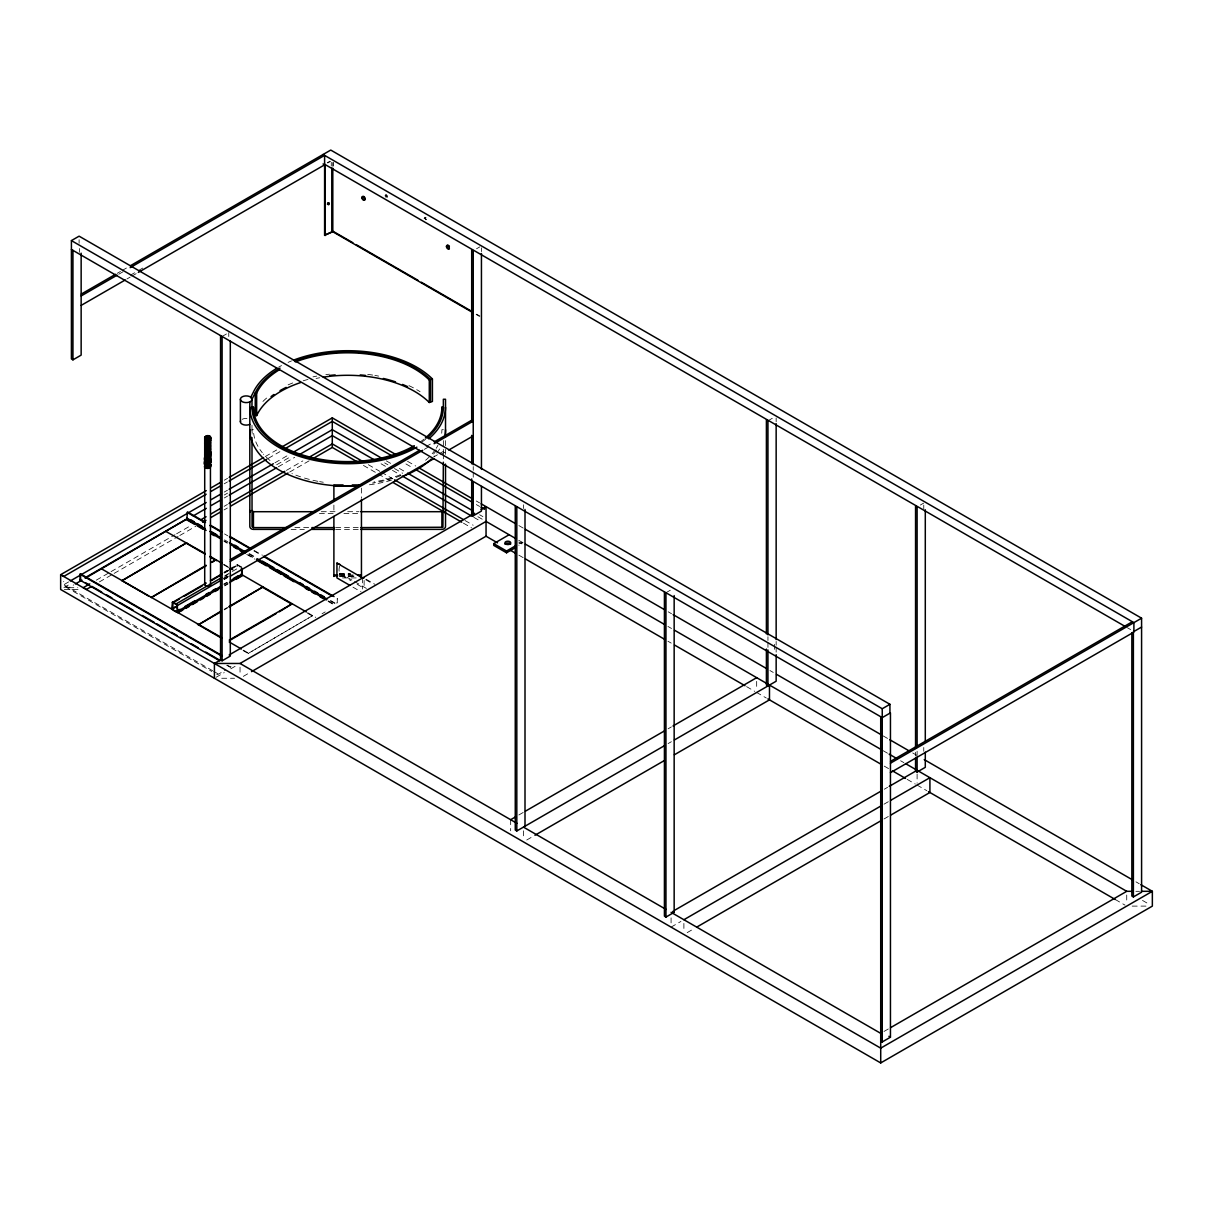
<?xml version="1.0" encoding="UTF-8"?>
<svg xmlns="http://www.w3.org/2000/svg" width="1213" height="1213" viewBox="0 0 1213 1213"><rect width="100%" height="100%" fill="white"/><g stroke="black" fill="none" stroke-linecap="round" stroke-linejoin="round"><path stroke-width="0.75" stroke-dasharray="5 3.75" d="M385.082 195.627L386.629 194.747M387.099 197.097L385.385 194.959M425.945 219.811L425.323 217.718L424.08 218.446M385.901 194.671L386.629 197.113M387.341 197.173L387.341 195.505M426.081 217.688C422.579 215.383 426.688 222.525 426.46 218.34M241.432 566.941L237.339 564.576L236.823 568.26M240.932 567.077L237.49 565.273L237.339 568.563M117.191 273.35L120.466 271.469M122.088 270.529L128.639 266.754M118.738 274.244L125.273 270.469M130.261 275.275L136.796 271.5M138.434 270.56L143.331 267.739M327.267 162.724L329.936 161.177M126.895 278.99L130.17 277.11M131.808 276.17L136.705 273.334M327.783 163.012L330.452 161.481M222.1 336.486L227.013 333.636M476.527 248.771L479.802 246.876M224.284 480.212L227.559 478.331M265.207 456.588L276.655 449.978M224.208 483.805L227.483 481.925M268.422 458.287L279.885 451.661M68.641 581.922L63.728 584.757L64.41 586.228L211.82 671.471M224.208 492.099L227.483 490.204M274.972 462.79L288.072 455.224M63.925 587.592L70.475 583.817M224.284 495.01L227.559 493.115M276.655 464.776L291.378 456.27M65.229 586.849L68.853 587.714L73.766 584.878M224.299 497.967L227.574 496.072M278.293 466.793L294.653 457.346M96.312 580.148L109.428 572.566M111.065 571.626L174.975 534.736M176.613 533.781L191.366 525.274M224.132 506.352L227.407 504.456M286.404 470.386L302.795 460.925M99.39 581.906L112.521 574.34M114.158 573.385L178.129 536.464M179.767 535.509L196.157 526.048M224.041 509.945L227.331 508.05M289.649 472.069L309.33 460.713M426.051 446.581L432.571 442.821M424.323 449.356L429.22 446.536M224.208 572.096L227.438 570.231M229.06 569.306L237.126 564.636M223.905 572.763L237.854 564.712M224.572 572.718L227.801 570.853M229.409 569.928L237.49 565.273M224.42 573.052L237.854 565.303M224.784 575.811L240.932 566.486M224.784 576.402L228.014 574.537M223.677 578.222L226.907 576.357M434.209 456.679L437.468 454.784M439.091 453.844L445.611 450.084M223.905 578.677L228.241 576.175M223.753 579.01L226.983 577.145M224.42 578.98L228.241 576.766M224.117 579.632L227.347 577.767M440.637 454.739L445.52 451.918M223.677 584.135L226.907 582.27M224.193 584.439L227.422 582.574M224.708 585.318L227.938 583.453M224.708 585.909L227.938 584.044M224.223 609.275L227.453 607.41M224.223 609.866L227.453 608.001M322.067 613.733L325.22 611.913M216.702 674.292A3.624 2.092 -60 0 0 218.507 674.125L225.694 669.97M226.695 665.285L230.167 667.226L233.821 665.27M216.05 677.309L224.223 672.593M230.773 668.818L235.686 665.982M243.313 676.369L249.878 672.578M518.861 543.924L521.939 542.135L521.939 543.924L518.861 545.698M767.95 420.82L772.863 417.969M665.952 592.732L670.88 589.897M920.379 505.033L923.654 503.137M518.861 814.969L523.773 812.134M668.105 728.801L671.38 726.905M668.105 743.599L671.38 741.704M526.745 840.003L533.311 836.212M884.292 789.223L887.567 787.328M671.077 927.126L680.918 921.44M883.989 804.204L889.22 801.187M687.18 932.63L693.73 928.84M883.989 818.987L888.902 816.152M883.989 1031.459L888.902 1028.624M443.351 429.69L441.896 429.69A94.235 54.403 0 0 1 441.441 435.012M321.278 511.704L336.365 511.704M347.676 511.704L358.972 511.704M319.398 513.478L334.485 513.478M343.901 513.478L358.972 513.478M294.895 527.61L309.982 527.61M335.728 527.61L359.609 527.61M291.135 529.384L304.327 529.384M335.728 529.384L361.444 529.384M339.413 573.704L350.421 573.704M339.413 574.052L350.421 574.052M339.413 574.31L350.421 574.31M339.413 574.962L354.09 574.962M339.413 575.826L354.09 575.826M354.12 576.145C345.66 577.327 335.804 576.812 340.019 564.909M339.413 576.478L354.09 576.478M342.445 577.919L357.077 577.919M68.853 587.714L77.814 587.714M64.304 589.488L80.786 589.488M221.736 678.264L234.549 678.264M1135.868 891.312L1139.538 891.312M1132.214 906.111L1148.696 906.111M1127.332 627.712L1130.622 629.608M476.648 314.182L479.908 316.062M476.133 314.485L479.393 316.366M407.538 461.304L415.71 466.019M476.239 500.969L479.514 502.849M518.876 525.578L523.804 528.428M668.211 611.807L671.502 613.702M769.967 670.546L773.257 672.442M883.2 735.927L888.128 738.762M912.752 752.985L919.318 756.776M1135.944 881.836L1139.219 883.731M405.946 463.942L412.496 467.718M476.33 504.578L479.605 506.458M386.31 460.879L391.223 463.715M399.395 468.445L404.308 471.281M479.605 514.752L482.88 516.632M384.642 462.881L387.902 464.761M394.452 468.536L402.625 473.267M477.877 516.708L484.412 520.483M518.724 540.285L523.804 543.227M667.938 626.439L671.502 628.501M883.2 750.726L887.491 753.197M900.607 760.763L903.882 762.659M1142.51 900.425L1149.075 904.216M518.724 542.075L521.939 543.924M381.094 463.791L385.977 466.611M392.481 470.371L400.624 475.056M473.813 517.329L480.333 521.074M368.327 464.7L379.79 471.326M381.428 472.266L392.891 478.892M464.958 520.483L473.146 525.214M363.43 465.428L376.546 472.994M378.183 473.949L389.661 480.575M463.411 523.152L471.599 527.882M518.83 555.145L523.743 557.98M667.938 641.237L671.214 643.117M746.586 686.634L754.774 691.365M756.412 692.32L766.282 698.006M884.216 766.1L889.129 768.936M907.157 779.353L915.345 784.083M916.998 785.023L926.823 790.694M1115.247 899.485L1125.088 905.171M366.099 579.223L374.938 584.332M365.78 579.769L372.255 583.514M340.019 573.188L352.877 580.602M354.484 581.527L366.675 588.578M341.52 575.28L350.86 580.663M357.077 584.257L363.309 587.85M352.968 587.168L360.974 591.792M254.321 550.55L262.448 555.236M224.526 533.932L227.771 535.812M253.805 550.838L260.31 554.599M249.438 553.644L255.943 557.404M330.77 600.602L337.275 604.362M224.526 539.861L227.771 541.726M248.923 553.947L255.427 557.692M330.27 600.905L336.774 604.665M224.011 540.74L227.271 542.62M248.407 554.826L254.912 558.587M328.117 600.844L334.636 604.605M224.011 541.332L227.271 543.212M246.785 554.477L254.912 559.178M328.117 601.436L334.636 605.196M223.692 564.227L233.154 569.701M307.617 612.686L315.759 617.387M223.692 564.818L227.908 567.259M228.423 567.563L233.154 570.292M307.617 613.278L314.122 617.038M243.373 650.153L249.544 653.731M243.04 650.562L249.544 654.323M227.422 665.209L230.667 667.089M212.669 670.744L63.728 584.757L63.728 581.436M213.624 671.305L218.507 674.125M385.84 197.203L385.112 195.96M1126.725 895.012L1126.725 902.411M923.76 505.093L923.76 508.884M923.76 747.496L923.76 751.287M917.104 751.226L917.104 755.017M917.104 773.985L917.104 783.234M915.557 752.242L915.557 756.017M776.153 417.969L776.153 421.76M776.153 641.45L776.153 645.24M776.153 647.136L776.153 652.806M774.607 644.346L774.607 651.927M767.95 636.719L767.95 640.494M767.95 642.39L767.95 648.076M756.669 681.372L756.669 688.772M683.889 923.427L683.889 930.826M671.077 917.877L671.077 923.427M523.47 504.775L523.47 508.55M523.47 830.799L523.47 838.198M510.658 819.7L510.658 830.799M481.44 247.831L481.44 251.607M473.237 466.565L473.237 470.356M473.237 472.251L473.237 477.922M445.52 440.637L445.52 457.635M443.351 440.637L443.351 452.752M443.351 453.859L443.351 461.41M364.112 580.466L364.112 587.092A3.624 2.092 -60 0 0 364.461 588.381M362.581 577.919L362.581 589.018M361.444 488.081L361.444 498.149M337.275 602.876L337.275 598.449L336.774 603.179M333.893 505.078L333.893 513.266M333.317 162.284L333.317 166.014M332.802 162.572L332.802 166.317M331.27 162.284L331.27 166.014M251.986 425.278L251.986 434.118M240.038 667.165L240.038 674.564M228.757 332.741L228.757 336.517M79.618 248.529L79.618 252.304M79.103 239.719L79.103 243.267M436.589 450.084A95.675 55.237 0 0 1 433.162 454.496M400.806 475.632A95.675 55.237 0 0 1 372.436 483.047M252.198 433.299A95.675 55.237 0 0 1 251.986 429.69L253.441 429.69A94.235 54.403 0 0 0 262.281 452.692M303.189 380.791A95.675 55.237 0 0 1 308.39 379.32M439.622 449.007A97.859 56.495 0 0 1 433.784 456.513M391.42 480.227A97.859 56.495 0 0 1 367.691 484.988M262.933 401.442A97.859 56.495 0 0 1 266.617 398.046M288.103 384.87A97.859 56.495 0 0 1 293.334 382.717M312.984 376.864A97.859 56.495 0 0 1 316.714 376.106M325.872 374.62A97.859 56.495 0 0 1 329.451 374.195M367.691 374.392A97.859 56.495 0 0 1 372.998 375.12M374.878 375.423A97.859 56.495 0 0 1 378.623 376.106M408.933 385.643A97.859 56.495 0 0 1 420.062 391.678M242.1 419.38A5.792 3.351 0 0 1 247.695 418.515M278.474 367.251A97.859 56.495 0 0 1 281.537 365.568M288.103 362.384A97.859 56.495 0 0 1 291.56 360.913M425.611 439.242A95.675 55.237 0 0 1 419.956 443.397M437.938 445.292A94.235 54.403 0 0 1 436.225 448.294M435.24 449.78A94.235 54.403 0 0 1 430.6 455.527M429.281 456.892A94.235 54.403 0 0 1 425.338 460.5M400.002 474.935A94.235 54.403 0 0 1 373.877 481.955M323.28 482.243A94.235 54.403 0 0 1 319.656 481.637M317.851 481.303A94.235 54.403 0 0 1 302.189 477.346M300.551 476.815A94.235 54.403 0 0 1 291.954 473.57M269.999 460.5A94.235 54.403 0 0 1 263.479 454.132M316.062 378.441A94.235 54.403 0 0 1 319.656 377.759M423.913 439.182A94.235 54.403 0 0 1 419.304 442.548M312.681 615.613L248.104 653.489L312.681 615.613"/><path stroke-width="1.5" d="M205.194 460.091C201.04 465.565 212.078 468.294 210.061 461.865C209.485 460.834 212.381 469.658 207.635 468.036L207.635 438.636L205.103 437.256L206.968 436.483M208.363 435.588C204.3 436.513 212.791 434.618 210.061 438.788M208.272 436.089L204.709 437.438L204.709 466.52C206.695 470.083 211.729 466.929 210.44 464.321M209.061 435.74C214.837 441.229 203.041 446.232 205.452 437.938M210.061 442.7C210.258 445.383 202.844 444.61 205.103 442.063C202.935 441.911 212.912 443.579 207.635 443.958C200.19 440.713 211.032 442.472 210.152 441.714C211.85 444.458 204.861 445.717 205.194 442.79C205.012 440.956 212.169 443.367 210.44 438.469M207.635 441.593C200.903 435.952 207.575 460.713 210.44 443.2M210.531 440.122L207.635 441.001L208.318 438.636C216.141 436.68 200.509 441.38 208.894 438.818C212.563 433.496 208.727 442.76 204.709 438.697M207.635 440.304C202.874 438.985 209.894 441.653 209.424 438.545M210.44 445.58C210.971 449.295 203.268 448.401 205.103 444.944C204.906 445.717 204.542 449.068 207.635 448.537C214.959 445.671 203.132 451.115 205.558 445.899M210.531 446.111C208.666 449.962 205.937 445.914 204.815 447.172C203.92 452.04 213.837 447.43 208.287 449.204L208.318 468.218M207.635 445.732C202.935 443.609 205.694 443.64 210.531 441.365M205.437 438.954L205.573 442.73L207.635 443.776M210.44 448.871C193.276 455.163 221.903 456.74 205.573 451.084C203.587 453.435 209.652 454.375 210.44 451.827C211.441 448.795 203.511 452.479 205.558 449.371C206.726 451.039 208.848 450.114 210.152 448.795C210.471 453.374 210.289 452.07 210.061 448.628M210.061 451.812L210.152 449.401L207.635 450.463L204.815 449.462L206.18 453.723L210.531 452.616M210.531 450.842L206.18 453.131L207.635 453.313L205.573 452.783L204.709 448.765M210.531 451.357C209.91 449.189 209.91 452.813 206.983 452.206L205.103 452.131L204.815 458.044L208.287 459.257L210.44 457.817L210.152 451.767M209.804 460.47C210.38 466.489 202.313 461.668 204.815 457.165C206.316 453.344 203.678 461.456 208.393 459.666M205.194 450.63L205.573 457.528L207.635 457.983M210.531 455.572L208.393 457.377L205.573 456.937L210.44 455.375L207.635 456.376C204.436 456.391 204.406 451.57 206.983 454.587C207.681 461.289 205.573 463.29 205.452 461.622C203.253 464.64 208.788 464.731 210.061 464.382C212.457 467.475 203.39 467.445 205.558 465.428A2.896 1.668 0 0 0 206.862 468.385A2.896 1.668 0 0 0 210.41 466.323M205.846 455.845L207.635 456.861L204.709 455.269L210.44 453.677L210.531 454.905M207.635 456.376L210.061 453.95M209.804 461.653C212.002 464.958 205.406 468.582 210.061 464.609M210.061 463.427L207.635 465.261L208.393 464.988M207.635 465.261C204.588 465.959 204.648 457.346 205.846 462.35L207.635 462.896L210.061 461.274M210.531 462.017L206.877 463.336L205.573 461.744L207.635 462.153L205.846 461.759M209.424 462.805C206.316 466.11 205.391 460.804 204.815 466.11C205.543 470.022 212.381 467.49 210.44 463.73M205.513 522.363L187.621 512.038L186.726 519.043L85.744 577.373M174.96 606.94L171.73 608.805L172.549 601.921L177.068 604.529L177.886 612.353L221.479 587.183M171.73 609.396L172.716 609.093L173.019 602.512L176.795 604.908L177.614 612.747L182.723 610.154M443.351 510.521L441.896 511.704L360.868 511.704M205.846 440.455C206.726 442.533 211.699 441.153 210.092 437.999M210.44 440.061L210.061 442.927M210.061 449.447L209.819 441.911L210.44 442.609M210.44 446.763L210.44 449.796L210.44 442.017M206.18 454.238C201.51 448.082 210.456 454.238 210.152 448.219L210.061 447.445L209.804 448.628M205.194 451.812C202.935 457.665 214.398 455.603 209.424 449.204M205.194 457.134C208.257 463.912 211.987 453.313 210.061 452.995M204.709 454.087C210.456 457.346 205.71 452.191 204.709 455.861C205.528 459.818 210.835 457.877 210.531 454.39M205.846 461.319L204.815 457.453L204.709 460L206.377 460.955L210.531 459.727L210.44 454.193M207.635 459.939L210.061 458.681L209.804 455.588M210.061 465.792L207.635 467.627C206.134 470.038 206.225 462.259 208.287 462.82C210.258 462.305 211.835 455.709 208.287 458.666M210.061 459.272L210.44 462.805L209.091 465.458M208.287 449.204L208.287 443.882L210.44 441.759L210.152 437.559M209.819 458.484L210.152 461.835L210.061 461.046M210.061 462.471L210.061 458.681M209.804 456.922C215.232 467.611 200.433 460.834 206.377 468.021M210.44 466.338C210.653 465.974 209.485 467.839 206.983 468.173M210.152 464.048C208.621 464.579 200.858 464.382 207.635 467.627L210.531 466.747M207.62 435.558L204.815 437.105L206.377 439.652M206.271 435.831L204.709 439.288L206.983 440.38C205.558 444.443 208.227 442.123 208.287 442.548M204.815 441.183L205.194 439.273M205.194 443.412L205.103 437.256L207.468 438.621M205.846 444.746C204.8 446.384 203.617 437.757 207.635 441.001M210.44 442.942C204.876 448.097 201.874 435.71 209.697 438.454M204.709 441.577L205.846 439.424M206.18 450.175C203.511 448.628 206.271 441.532 204.709 442.245M205.194 447.081L205.194 450.372L205.103 445.55L207.635 446.217L210.44 444.792M204.709 446.915L205.558 444.64L205.103 447.324M207.635 455.193C204.118 454.693 205.088 449.507 205.558 447.006M204.815 451.827L205.558 442.866M206.377 456.224L204.815 454.496L204.815 452.131M205.846 457.18L204.709 454.602L205.194 447.673M205.194 452.404L204.815 457.756M207.635 459.833C204.512 459.424 202.92 455.224 206.983 459.909M205.194 457.574L205.103 455.603L204.709 462.881M206.18 463.108L206.983 463.457L204.815 460.788L205.558 457.665M205.846 464.867L204.815 463.078M207.635 467.445L204.709 466.52L205.558 464.761M204.815 466.035L205.558 462.987M204.709 466.444L205.558 464.17M206.362 435.998L204.815 437.696L205.118 466.717L205.194 464.837M206.983 438.606L206.377 438.469M204.815 446.505L205.194 444.565L205.573 447.461L206.983 448.507L206.877 443.139L208.287 443.291M206.983 454.435L206.877 448.476L208.287 448.613M187.484 518.633L85.213 578.267M250.757 397.242L253.153 392.587A97.859 56.495 0 0 1 276.867 368.206M210.061 443.291C210.698 446.217 203.996 444.519 206.377 443.791M206.377 446.157C204.118 445.793 210.698 448.052 210.061 445.08M205.846 446.384C211.047 446.657 211.835 444.731 207.635 447.506L206.18 447.203L205.846 445.793M205.194 446.49C204.603 448.658 208.378 450.084 205.573 448.052M206.983 452.798L205.846 451.115M208.287 456.892C213.276 454.132 206.68 459.682 205.846 456.437M207.635 457.392C202.874 457.892 211.365 460.758 210.44 455.375M205.558 456.558C203.541 457.149 207.999 460.834 206.377 458.438M205.194 458.908L206.877 460.97L210.44 459.515L208.287 460.895L205.573 460.485C205.027 462.502 204.36 460.394 205.558 459.439M208.287 461.637L210.44 460.106L207.635 461.713L206.377 460.804M209.091 465.383L206.377 464.958M207.635 466.444L205.573 465.216M206.377 466.141L207.635 467.035C214.595 464.261 201.131 468.385 205.194 461.865M204.709 463.472C205.679 462.805 204.527 468.688 206.983 467.005M210.061 438.56L210.061 438.196M209.819 442.502L210.152 442.305M210.531 446.702L209.091 448.219M208.894 450.796L210.061 449.811M210.152 453.98C210.956 449.629 209.485 453.526 206.18 452.464M210.531 453.723C211.274 449.204 207.635 456.497 206.377 453.116M208.287 465.625L210.531 464.458L210.061 461.637M210.44 462.547L210.152 464.109M208.894 465.004L210.061 463.866M210.44 438.803L209.697 439.697L210.44 438.211M210.152 439.91L210.061 439.743M210.44 439.985L208.287 441.365M210.44 441.168L209.424 442.245M205.846 444.61C209.728 446.778 210.592 439.303 210.061 445.307M210.061 443.154L208.287 445.505L210.061 443.882M206.377 446.611L209.091 446.52L210.44 444.716M209.697 449.098L210.061 446.854M209.819 450.038L210.061 449.219M210.061 452.767L208.287 454.526M210.44 453.601L209.697 455.011M208.287 456.164L210.061 454.541M210.061 456.543L209.697 456.861M206.18 457.862C205.77 459.848 214.004 455.269 207.635 458.165M210.061 458.089L209.697 459.242L210.061 457.498M210.44 458.923L207.635 460.531L205.846 459.393M210.44 461.88L209.424 462.957M210.44 462.471L209.697 463.897L210.061 462.82M210.061 464.018L210.531 464.973M327.813 203.071C326.13 206.165 330.724 203.056 328.192 202.723M205.573 439.849L204.815 438.515L205.194 439.713M205.846 445.929L205.437 443.7L204.709 445.732M205.194 453.92L204.709 452.904M205.846 454.223C204.436 454.83 205.285 456.058 205.558 452.343M205.118 457.771L205.558 455.967M206.377 458.59L205.194 458.211M204.709 458.226L205.194 459.242M205.437 462.047L204.815 464.488L206.18 466.732M204.815 463.154L205.103 462.108M204.815 437.62L207.62 436.013M205.846 442.381L204.815 440.804L205.558 436.953M205.194 441.487L205.103 438.879M205.437 437.772L204.815 442.654M205.573 442.806L204.709 443.351L205.194 446.232M205.194 448.598L204.709 448.097M205.558 448.188L205.194 451.554M205.194 454.511L205.846 453.632M205.194 459.833L206.377 460.364M205.194 457.726L205.194 460.44M205.194 461.031L204.815 459.227M205.437 460.273L205.846 463.684L208.894 463.078M204.815 461.895L205.103 458.559M205.437 464.852L205.194 465.762M205.846 438.242L204.815 438.439L205.573 439.258M209.682 435.998L210.44 437.286L209.076 436.24L209.682 437.105M205.846 444.155L207.635 445.035L209.819 444.125M205.846 449.932C204.815 450.736 209 453.101 209.804 450.266M206.18 452.54L205.846 451.706M205.846 460.576L207.635 461.607L209.819 460.697M206.983 463.897L206.18 462.593M204.815 443.837L204.815 442.578L205.452 443.124M205.103 452.131L205.103 449.083M210.061 446.49L210.152 449.25M210.137 448.188L210.44 449.128M204.815 455.087L205.194 456.876L204.815 454.496M209.804 452.04L210.061 450.25M207.635 454.602L209.697 453.905L210.061 452.176M205.103 465.14L205.194 464.579M205.194 465.428L205.103 466.247M205.846 467.793L204.815 465.747M207.635 442.184L209.819 440.137M209.091 441.714L210.061 439.591M210.152 445.11L209.091 445.929M209.819 444.868L208.894 445.474M209.819 448.855L209.819 449.007M206.18 453.056L210.44 452.161M210.531 453.131L206.983 453.844M209.091 455.391L209.819 453.738M209.424 456.452L210.061 454.981M210.531 459.651L209.091 460.728M208.894 443.7L210.152 442.79M208.894 453.162L210.531 452.024M209.697 457.453L210.531 456.755M206.877 459.121L210.531 457.938M209.424 461.774L210.152 461.213L206.983 462.274M210.152 461.213L209.819 459.515M206.877 463.275L210.531 461.501M208.287 464.003L210.531 462.684L210.061 461.501M208.894 467.369L210.44 465.504M186.59 519.134L206.119 530.415M205.558 445.307L204.815 443.776M205.194 456.285L205.558 455.3M210.44 436.771L210.531 438.409M210.061 439.97L210.531 440.774M210.061 441.153L210.531 441.972M210.44 442.093L210.531 443.079M210.44 443.276L210.152 444.079M210.061 450.038L210.061 450.63M205.103 454.269L205.103 456.194M205.846 457.771L205.194 455.952M210.061 454.178L209.424 452.752M210.061 457.726L210.152 457.589M210.44 457.741L210.061 460.091M205.194 462.456L205.103 463.957M210.44 459.257L210.531 460.834M210.44 464.003L209.819 464.397M210.531 466.156L210.44 465.186M210.061 466.019L209.804 465.201M81.15 253.183L81.15 355.121L72.947 359.852L71.415 358.972L71.415 240.599L79.103 236.171L889.933 704.298L889.933 713.168M81.241 294.107L115.553 274.305M130.261 265.814L330.755 150.063L1141.585 618.19L1141.585 892.207L1133.382 896.938L1131.85 896.043L1131.85 632.807M81.15 295.942L117.1 275.184M130.17 267.633L324.599 155.385L324.599 235.277L332.802 231.728L472.873 312.605M81.15 305.403L125.273 279.945M138.343 272.394L324.599 164.847L323.067 163.967M324.599 235.277L333.014 231.304L352.862 242.721M206.286 490.613L60.65 574.689L60.65 589.488L880.714 1062.937L1152.35 906.111L1152.35 891.312L1140.857 884.686M211.198 487.778L221.024 482.107M229.196 477.376L263.57 457.544M281.568 447.142L332.286 417.863L396.09 454.693M206.195 494.207L63.728 576.463L60.65 574.689L880.714 1048.153L1152.35 891.312L1141.372 891.312M211.107 491.371L220.933 485.7M229.121 480.97L266.784 459.227M286.435 447.885L332.286 421.411L391.223 455.436M81.013 580.693L79.982 580.102L80.498 573.885L222.024 655.596M70.278 580.966L206.195 502.5M211.107 499.665L220.933 493.994M229.121 489.264L273.334 463.73M294.623 451.448L332.286 429.69L381.398 458.044M75.403 583.938L81.938 580.148M193.216 515.919L206.301 508.353M211.214 505.518L221.024 499.847M229.212 495.131L276.655 467.733M299.566 454.511L332.286 435.619L374.59 460.03M83.197 587.714L89.762 583.923M201.191 519.589L206.104 516.753M211.032 513.918L220.857 508.232M229.045 503.501L284.767 471.341M309.345 457.149L332.286 443.897L363.415 461.865M91.202 586.652L86.275 589.488L84 587.774M202.723 522.257L205.998 520.362M210.926 517.526L220.766 511.841M230.606 506.155L288.012 473.025M314.258 457.862L332.286 447.445L356.88 461.637M206.119 565.273L151.231 597.554L206.119 565.865M210.971 562.483L215.808 559.678L212.578 562.135M230.394 559.542L419.531 450.341M434.209 441.881L471.705 420.229L473.237 421.108L434.102 443.7M230.303 561.376L422.7 450.296M172.246 602.588L206.149 583.013M210.41 580.557L221.706 574.037M172.762 602.876L179.221 599.161M184.058 596.356L202.328 585.803M211.502 580.511L216.854 577.418M217.961 576.782L221.191 574.917M176.34 603.771L221.554 577.676M177.371 605.545L220.963 580.375M172.762 608.805L177.598 606M230.303 576.175L434.102 458.499M448.78 450.023L473.237 435.907M176.855 611.17L180.085 609.305M184.937 606.5L194.611 600.92M205.922 594.385L209.152 592.52M212.381 590.655L215.611 588.79M233.366 578.54L238.203 575.75M177.371 611.458L220.963 586.304M230.652 580.709L241.948 574.174L241.948 568.26M229.545 582.528L242.464 575.068L241.948 574.174M185.953 608.289L189.183 606.424M192.412 604.559L197.264 601.754M200.479 599.889L203.708 598.024M206.938 596.159L210.167 594.294M215.019 591.504L218.249 589.639M236.004 579.389L242.464 575.659M220.993 611.14L198.386 624.786L220.993 611.731M229.06 606.485L262.963 586.91L229.06 607.076M229.212 640.115L292.181 603.771L279.263 611.822M230.834 639.782L276.033 613.687M220.963 659.69L214.413 663.466L214.413 678.264M229.136 654.959L474.601 513.251M481.152 509.46L486.049 506.64L486.049 536.222L251.516 671.638M220.554 335.592L220.554 659.917L222.1 660.797L230.303 656.066L230.303 341.171M471.705 478.938L471.705 514.919L473.237 515.813L481.44 511.067L481.44 486.458M215.899 663.92A2.168 1.258 -60 0 0 214.413 663.466L240.038 663.466L486.049 521.423L515.555 538.451M515.783 547.472L506.549 552.794L493.736 545.395L493.736 543.621L509.111 534.751M493.736 543.621L506.549 551.02L515.783 545.698M510.658 819.7L515.57 816.865M525.411 811.179L664.83 730.696M673.033 725.965L756.669 677.673M515.267 505.745L515.267 830.056L516.814 830.95L664.512 745.661M674.352 739.991L776.153 681.221L776.153 654.702M534.948 835.272L664.512 760.46M674.352 754.789L769.482 699.856L769.482 685.072M71.415 240.599L882.245 708.741L889.933 704.298M890.539 761.355L1132.366 621.738M890.448 763.189L1141.585 618.19M1141.585 627.06L1133.382 631.791L1133.382 896.938M890.448 772.651L1133.897 632.094L1133.897 622.618L323.067 154.491M674.352 910.432L881.017 791.119M889.22 786.388L917.104 770.285M664.421 591.853L664.421 916.164L665.952 917.058L674.155 912.328L674.155 595.553M915.557 757.913L915.557 771.18L917.104 772.059L925.292 767.329L925.292 752.181M683.889 919.727L880.714 806.099M890.554 800.413L929.916 777.685L929.916 792.483L890.554 815.212M697.02 926.944L880.714 820.883M890.554 1027.669L1126.725 891.312L1132.214 891.312M880.714 1041.042L882.245 1041.937L890.448 1037.191L890.448 712.88L882.245 717.611L71.415 249.484M208.393 440.137L210.44 438.879M210.152 441.714C210.501 440.319 207.408 442.351 208.287 443.882M208.894 446.066L210.061 444.337M209.819 446.49L208.287 447.43M206.877 449.068L210.531 447.809L209.424 448.749M209.091 460.136L210.44 458.408M209.424 460.44L208.287 461.486M209.819 464.837L207.635 466.338M209.819 466.019L206.983 466.853M210.152 439.788L207.635 440.41M209.091 441.198L209.819 439.985M209.697 446.733L206.18 447.142M208.894 450.205L209.697 449.689M208.894 459.53L210.44 457.998M208.97 468.112L209.819 466.611M209.091 467.824L209.819 466.762M205.452 438.393L205.103 437.256M204.709 440.395L206.983 440.971L205.846 439.864M210.152 443.928L209.697 443.852M204.709 452.237C205.816 452.176 204.315 449.083 205.452 450.811M249.817 424.323L249.09 424.641A5.792 3.351 0 0 1 242.661 424.398A5.792 3.351 0 0 1 240.599 420.881M206.968 437.211L205.558 437.029L206.968 437.074M204.815 438.803L204.709 437.514M204.815 442.366L205.103 440.804M204.815 444.14L205.103 443.018M210.44 443.609L210.152 444.565M205.103 447.172L204.709 449.356L205.846 450.084M210.44 448.946L210.531 450.175M210.44 450.72L210.152 451.676M204.815 456.558L205.103 457.453M210.061 457.346L210.44 456.634M204.815 463.669L205.846 465.458M295.335 361.959A94.235 54.403 0 0 1 429.281 380.003L432.419 378.956L432.419 401.442L429.281 402.489A94.235 54.403 0 0 0 323.28 377.152M206.18 440.698L208.393 440.728M206.377 442.609L205.573 442.214L207.635 442.593M206.983 448.067L208.393 447.824M206.18 448.977L208.894 449.462M206.877 450.326L208.393 450.266M205.846 450.523C206.225 452.767 209.773 449.902 210.44 451.57M206.877 457.422L206.18 457.195M206.877 464.534L208.894 463.669M206.18 465.489L207.635 465.853M208.287 440.183L209.091 439.94M208.287 454.375L208.894 453.617M208.894 461.304L207.635 462.123M209.091 444.671L207.635 445.141M209.091 445.853L206.377 446.02M206.877 449.735L208.894 448.871M207.635 452.055L209.697 450.872L206.983 452.206M205.846 455.254L209.091 455.315M208.894 455.982L207.635 456.801M209.091 456.573L208.287 456.755M207.635 459.348L209.424 457.483M209.091 458.954L208.287 459.712M209.091 460.061L206.18 460.152L206.18 459.045M209.091 463.684L208.287 463.851M204.815 450.948L205.194 452.843M207.635 462.744L206.877 462.684M206.983 440.38L206.877 439L208.287 439.136M208.393 446.05L207.635 446.323M208.393 455.527L205.846 454.663M360.868 527.61L442.927 527.261L443.351 462.198M209.819 444.716L209.697 446.141M206.18 444.837L206.877 444.928M206.983 445.702L206.377 444.837M205.573 447.461L206.377 447.931M206.18 454.905L206.18 456.088L207.635 456.27M206.18 461.41L207.635 461.713M414.3 445.671A94.235 54.403 0 0 1 311.605 457.468A94.235 54.403 0 0 1 253.441 407.204L251.986 407.204A95.675 55.237 0 0 0 310.103 458.014A95.675 55.237 0 0 0 413.845 447.097M425.338 438.014A94.235 54.403 0 0 0 441.896 407.204L443.351 407.204A95.675 55.237 0 0 1 426.915 438.151M249.817 437.65L251.986 437.65L252.046 526.73L253.441 527.61L287.36 527.61M343.082 484.927L333.893 484.927L333.893 501.303M352.255 484.927L361.444 484.927M333.893 486.186L357.774 486.186M251.986 510.521L253.441 511.704L315.638 511.704M311.862 527.61L334.485 527.61M285.48 529.384L253.441 529.384A3.624 2.957 0 0 1 249.817 526.427L249.817 401.837M311.862 529.384L334.485 529.384M360.868 529.384L441.896 529.384A3.624 2.957 0 0 0 445.52 526.427L445.52 464.094M333.893 574.962L337.578 574.962M357.774 574.962L361.444 574.962M333.893 575.826L337.578 575.826M207.635 465.079L205.846 464.731M209.091 451.843L208.894 452.57M209.091 466.05L209.091 467.232M349.769 585.318L336.941 577.919L336.941 563.12L339.913 564.439M359.503 576.145L362.581 577.919A2.168 1.258 -60 0 1 363.9 578.04M205.573 441.623L206.377 442.017M205.573 452.267L206.377 452.676L205.118 451.266M205.573 457.013L206.377 457.407M205.573 462.926L206.377 464.503M206.377 466.277L205.573 465.883L205.103 437.696M279.339 369.753A94.235 54.403 0 0 0 256.656 393.118L255.246 392.906L251.986 399.259A5.792 3.351 0 0 1 250.287 401.624L249.09 402.155A5.792 3.351 0 0 1 241.448 401.169A5.792 3.351 0 0 1 242.464 396.696A5.792 3.351 0 0 1 250.287 396.894L251.986 399.259L251.986 408.629M280.021 368.146A95.675 55.237 0 0 0 255.246 392.906L255.246 415.392L256.656 415.619A94.235 54.403 0 0 1 300.551 382.58M205.452 440.167L204.709 439.879L205.194 441.016M209.394 447.142L210.44 448.022M210.44 450.387L209.819 449.447M209.394 451.873L210.44 452.752M205.452 463.836L205.103 461.592M205.118 464.943L205.118 467.308M205.452 465.61L205.846 466.505M206.983 447.476L205.118 445.929M206.983 461.683L205.846 461.167M206.18 467.263L206.983 467.596M208.272 435.937L209.394 436.483M208.287 447.279L208.894 446.505M208.287 449.644L209.091 449.401M208.287 454.981L209.819 454.193M210.44 437.878L209.394 436.938M210.44 453.859L209.819 453.01M204.815 453.313L205.103 452.494M206.377 452.085L205.118 450.675M205.573 446.278L206.983 446.884M210.531 446.035L209.697 445.626M204.709 447.567L205.846 448.901M210.531 456.088L209.424 455.861M324.599 164.255L1125.694 626.757M356.122 244.601L418.015 280.324M421.275 282.204L471.766 311.362M418.985 467.915L472.964 499.074M481.152 503.804L515.601 523.682M525.441 529.368L664.936 609.912M673.139 614.642L766.692 668.651M776.532 674.337L881.563 734.972M889.766 739.718L909.462 751.09M924.23 759.611L1132.654 879.941M415.771 469.613L473.055 502.682M481.243 507.413L484.518 509.293M407.583 473.161L473.055 510.961M525.381 544.137L664.648 624.543M674.489 630.214L880.941 749.422M889.129 754.137L897.332 758.868M905.52 763.599L1126.725 891.312M402.246 475.996L472.191 516.389M394.528 479.832L463.321 519.543M392.936 482.456L461.774 522.197M486.049 536.222L497.527 542.848M510.628 550.414L515.555 553.249M525.381 558.92L664.648 639.342M674.489 645.013L744.949 685.694M767.89 698.931L880.941 764.205M892.419 770.831L905.52 778.397M928.461 791.649L1115.247 899.485M336.941 563.12L362.687 577.995M210.395 525.184L221.782 531.764M229.924 536.464L251.061 548.67M264.085 556.176L334.03 596.569M187.105 512.341L204.997 522.667M209.879 525.487L221.266 532.052M229.409 536.753L250.545 548.958M263.57 556.479L331.892 595.917M190.881 519.831L194.125 521.711M197.385 523.591L202.268 526.412M212.017 532.037L216.9 534.857M234.791 545.198L238.051 547.078M262.448 561.164L273.835 567.729M277.095 569.61L288.482 576.19M299.869 582.756L303.114 584.636M306.373 586.516L309.633 588.396M314.501 591.216L317.761 593.096M321.02 594.976L324.265 596.841M187.105 518.254L204.997 528.58M209.879 531.4L221.266 537.981M229.409 542.666L245.678 552.067M257.065 558.632L327.01 599.025M211.001 533.235L220.751 538.86M230.515 544.501L245.162 552.946M256.55 559.527L326.494 599.904M186.59 519.725L194.732 524.425M197.977 526.306L202.859 529.126M211.001 533.826L214.246 535.691M233.775 546.972L237.02 548.852M240.28 550.732L243.525 552.597M258.172 561.058L266.314 565.758M269.559 567.623L280.946 574.204M284.206 576.084L293.955 581.724M305.342 588.29L308.602 590.17M311.862 592.05L315.107 593.93M319.989 596.751L323.249 598.631M205.133 553.522L166.09 531.567M210.016 556.327L222.115 563.317M240.932 574.174L306.373 611.959M185.619 542.833L205.133 554.114M210.016 556.934L216.521 560.679M262.069 586.986L291.347 603.892M221.888 637.765L101.513 568.852M229.181 641.965L241.417 649.031M122.665 581.057L148.683 596.083M173.095 610.184L176.34 612.049M197.492 624.27L220.266 637.416M672.624 911.433L674.155 912.328M888.902 1036.311L890.448 1037.191M240.038 663.466L516.95 823.339M523.5 827.13L666.058 909.432M671.077 912.328L880.714 1033.355M79.982 574.174L221.509 655.884M85.896 582.922L89.14 584.787M91.885 586.379L101.649 592.005M106.532 594.825L111.93 597.948M119.541 602.345L133.066 610.154M142.315 615.491L147.713 618.6M148.82 619.252L154.218 622.36M156.962 623.937L162.345 627.06M163.467 627.697L166.712 629.577M171.594 632.398L176.992 635.506M180.252 637.386L183.497 639.266M191.123 643.663L198.144 647.712M205.755 652.124L219.28 659.933M79.982 580.102L219.887 660.873M205.846 441.198L205.103 440.289M205.118 440.607L205.846 441.79M205.573 445.171L205.194 444.11M205.118 445.338L205.846 446.52M205.573 449.31L205.194 448.264M205.118 460.728L205.846 461.91M205.846 462.502L205.103 459.591M209.819 447.824L210.152 449.993M209.819 456.118L209.804 454.405M210.152 465.883L210.44 464.852L210.152 465.974M80.649 580.132L80.498 573.885M209.424 457.043L208.894 457.908M209.697 465.079L209.819 464.245M241.948 575.205L241.432 567.972M208.393 441.911L209.424 440.471M210.531 445.52L210.44 444.398L210.152 445.262M925.292 509.763L925.292 740.809M917.104 747.451L917.104 506.928L915.557 506.033L915.557 748.451M917.104 756.912L917.104 772.059M882.245 708.741L882.245 1041.937M880.714 716.716L880.714 1062.937M776.153 423.655L776.153 639.554M767.95 634.824L767.95 420.82L766.404 419.925L766.404 633.929M767.95 649.971L767.95 685.952L766.404 685.072L766.404 649.076M665.952 592.732L665.952 917.058M525.002 509.43L525.002 826.22M516.814 506.625L516.814 830.95M506.549 551.02L506.549 552.794M481.44 253.502L481.44 469.401M473.237 464.67L473.237 250.666L471.705 249.772L471.705 422.124M473.237 481.713L473.237 515.813M471.705 435.376L471.705 463.791M445.52 436.847L445.52 399.259L443.351 399.259L443.351 408.629M441.896 407.204L441.896 410.949M441.896 511.704L441.896 527.61M430.524 402.079L430.524 379.593A95.675 55.237 0 0 0 294.532 361.262M429.281 380.003L429.281 402.489M361.444 499.407L361.444 576.478M333.893 516.404L333.893 576.478M332.802 168.182L332.802 231.728M332.286 417.863L332.286 447.445M331.786 168.182L331.786 231.728M325.114 164.559L325.114 235.58M256.656 393.118L256.656 415.619M253.441 407.204L253.441 410.949M253.441 511.704L253.441 527.61M240.401 399.259L240.401 421.745M222.1 336.486L222.1 660.797M210.44 466.626L210.516 584.53M210.061 441.972L210.152 442.897M210.061 446.702L210.152 455.315M210.061 462.684L210.152 463.609M204.709 466.762L204.709 584.53M72.947 250.363L72.947 359.852M449.386 248.695A1.986 1.152 60 0 1 447.081 246.846A1.986 1.152 60 0 1 448.385 245.344M448.749 245.602A1.986 1.152 60 0 1 449.386 246.391M210.41 584.105A2.896 1.668 0 0 1 206.862 586.152A2.896 1.668 0 0 1 205.558 583.347M445.52 510.521A3.624 2.957 0 0 1 444.458 512.614M250.303 511.992A3.624 2.957 0 0 1 249.817 510.521M255.246 415.392A95.675 55.237 0 0 1 256.838 412.329M271.075 396.59A95.675 55.237 0 0 1 273.895 394.513M280.021 390.631A95.675 55.237 0 0 1 286.147 387.387M329.86 375.423A95.675 55.237 0 0 1 335.182 374.923M360.155 374.923A95.675 55.237 0 0 1 365.477 375.423M383.384 378.456A95.675 55.237 0 0 1 395.514 381.852M402.534 384.445A95.675 55.237 0 0 1 407.568 386.613M445.52 429.69A97.859 56.495 0 0 1 444.686 437.074M431.237 459.09A97.859 56.495 0 0 1 403.777 475.981M360.443 485.7A97.859 56.495 0 0 1 249.817 429.69M445.52 407.204A97.859 56.495 0 0 1 428.72 438.863M416.863 447.157A97.859 56.495 0 0 1 310.225 459.393A97.859 56.495 0 0 1 249.817 407.204M293.334 360.216A97.859 56.495 0 0 1 432.419 378.956M484.973 507.777A2.168 1.258 -60 0 1 486.049 506.64M505.033 544.228A2.896 1.668 0 0 1 507.838 542.984A2.896 1.668 0 0 1 510.643 544.228M327.965 204.118C329.208 206.756 329.906 200.554 327.965 204.118M210.061 438.409L210.152 439.242L210.061 438.348M186.59 542.817L122.013 580.693L186.59 542.817M362.399 197.325A1.986 1.152 60 0 0 364.522 199.963A1.986 1.152 60 0 0 364.522 197.143A1.986 1.152 60 0 0 362.399 197.325M361.899 197.628A1.986 1.152 60 0 0 364.006 200.251A1.986 1.152 60 0 0 364.006 197.431A1.986 1.152 60 0 0 361.899 197.628M446.46 246.451A1.986 1.152 60 0 0 448.583 249.074A1.986 1.152 60 0 0 448.583 246.254A1.986 1.152 60 0 0 446.46 246.451M505.791 544.061A2.896 1.668 0 0 0 510.643 543.318A2.896 1.668 0 0 0 507.079 541.271A2.896 1.668 0 0 0 505.791 544.061"/></g></svg>
